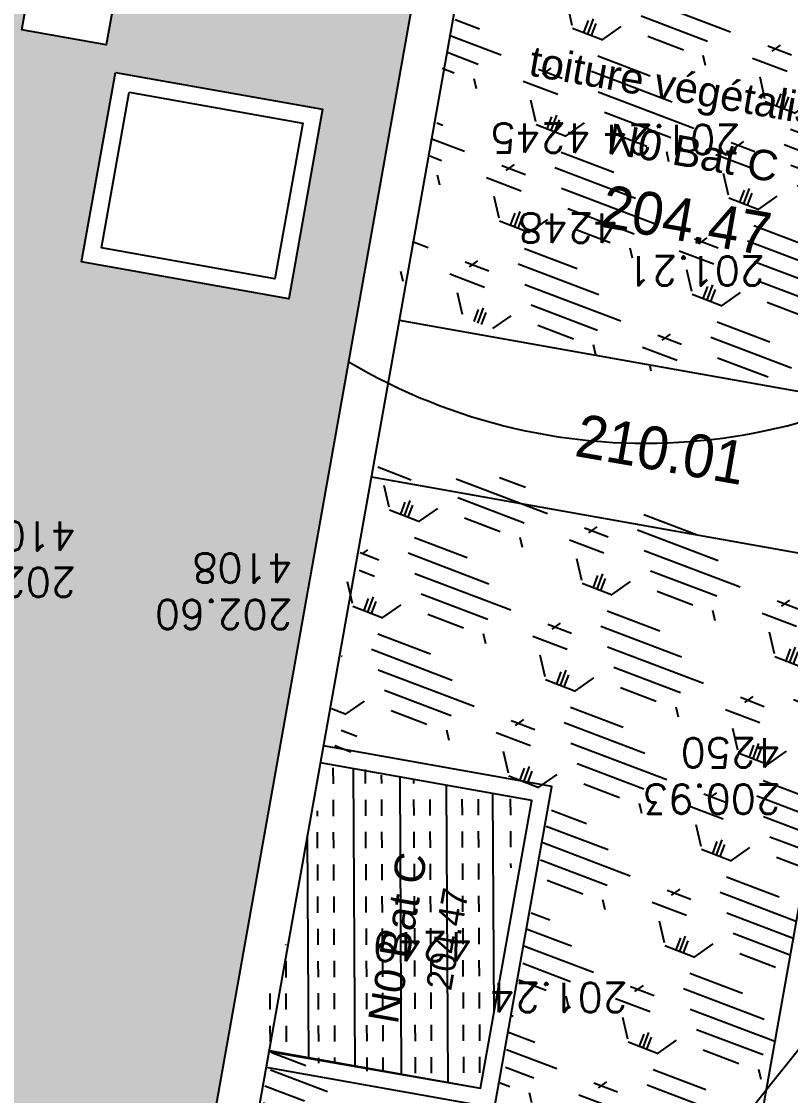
# Model space of a CAD drawing. Extents: x -594 to 29166, y -5797 to 14313.
# Drawn here: x 12190 to 13085, y -1948 to -697 of the extents above; entities that cross this region are included whole.
import ezdxf
from ezdxf.enums import TextEntityAlignment as Align
from ezdxf.lldxf.tags import DXFTag

# ---------------------------------------------------------------- set-up
doc = ezdxf.new("R2010")
doc.units = 0
doc.linetypes.add('Style de ligne -15', pattern=[2.0832800000000002, 1.25, -0.41656, 0.1388600000000001, -0.2778600000000001])
for name, color, linetype in [('A SITE', 252, 'Continuous'), ('DWG_280-140115-P - Général', 252, 'Continuous'), ('Fond topo - Z_500', 252, 'Continuous'), ('prlm-VRD', 252, 'Continuous'), ('SA - bât C', 252, 'Continuous'), ('SA - béton balayé', 252, 'Continuous'), ('SA - couvre sol', 252, 'Continuous'), ('SA - EBC', 252, 'Continuous'), ('SA - ECL-réso', 252, 'Eclairage public'), ('SA - platelage bois', 252, 'Continuous'), ('SA - végétation basse', 252, 'Continuous')]:
    doc.layers.add(name, color=color, linetype=linetype)
for name, color, linetype, plot in [('Fond topo - N', 252, 'Continuous', False), ('Fond topo - NCACHE', 252, 'Continuous', False), ('Fond topo - ZCACHE', 252, 'Continuous', False)]:
    doc.layers.add(name, color=color, linetype=linetype, plot=plot)
doc.layers.add('Fond topo - P', color=252, linetype='Continuous', lineweight=50)
doc.styles.add('Arial', font='arial.ttf')
doc.styles.add('Lignes', font='arial.ttf', dxfattribs={"height": 0.35})
doc.styles.add('SIMPLEX', font='simplex_.ttf', dxfattribs={"height": 1.25})
tags = doc.linetypes.add('Eclairage public', pattern='A,5,-0.25,["ECL",Lignes,S=1,R=0,X=0,Y=-0.18],-1.25', length=6.5).pattern_tags.tags
tags[15:16] = [DXFTag(74, 4), DXFTag(75, 0), DXFTag(340, '0'), DXFTag(46, 0.0), DXFTag(50, 0.0), DXFTag(44, 0.0), DXFTag(45, 0.0)]
tags[4:5] = [DXFTag(74, 4), DXFTag(75, 0), DXFTag(340, '0'), DXFTag(46, 0.0), DXFTag(50, 0.0), DXFTag(44, 0.0), DXFTag(45, 0.0)]
tags = doc.linetypes.add('STYLE_15', pattern=[0.8333119936287403, 0.5, -0.1666239947080612, 0.05554400011897087, -0.1111439988017082]).pattern_tags.tags
tags[10:11] = [DXFTag(74, 4), DXFTag(75, 0), DXFTag(340, '0'), DXFTag(46, 0.0), DXFTag(50, 0.0), DXFTag(44, 0.0), DXFTag(45, 0.0)]
tags[8:9] = [DXFTag(74, 4), DXFTag(75, 0), DXFTag(340, '0'), DXFTag(46, 0.0), DXFTag(50, 0.0), DXFTag(44, 0.0), DXFTag(45, 0.0)]
tags[6:7] = [DXFTag(74, 4), DXFTag(75, 0), DXFTag(340, '0'), DXFTag(46, 0.0), DXFTag(50, 0.0), DXFTag(44, 0.0), DXFTag(45, 0.0)]
tags[4:5] = [DXFTag(74, 4), DXFTag(75, 0), DXFTag(340, '0'), DXFTag(46, 0.0), DXFTag(50, 0.0), DXFTag(44, 0.0), DXFTag(45, 0.0)]
pattern_1 = [(339.1715360744705, (-355966725.0913794, -417896002.4038396), (42.66856022636761, 112.1578994106472), [37.50000056250001, -202.5000030375]), (69.17153607447052, (-355966711.9478756, -417896007.4040615), (-224.3157988212943, 85.33712045273523), [15.000000225, -105.000001575]), (69.17153607447052, (-355966703.1855397, -417896010.7375428), (-224.3157988212943, 85.33712045273523), [15.000000225, -105.000001575]), (69.17153607447052, (-355966707.5667076, -417896009.0708022), (-224.3157988212943, 85.33712045273523), [18.75000028125, -101.25000151875]), (102.8616036044705, (-355966716.3290473, -417896005.7373195), (-138.9786783228097, 309.6529187307753), [12.00000018, -420.7461593111921]), (35.48146854447052, (-355966698.8043811, -417896012.4042799), (42.66856026819347, 112.15789949691), [12.00000018, -420.7461593111923]), (35.48146854447052, (-355966690.0420359, -417896015.7377647), (42.66856026819347, 112.15789949691), [26.00000039, -406.6661590999923]), (102.8616036044705, (-355966725.0913794, -417896002.4038396), (-138.9786783228097, 309.6529187307753), [26.00000038999999, -406.6661590999921]), (339.1715360744705, (-355966637.5841588, -417896011.6212647), (42.66856022636761, 112.1578994106472), [44.42455106636826, -195.5754525336318]), (339.1715360744705, (-355966645.2927315, -417895987.8252255), (42.66856022636761, 112.1578994106472), [82.81008944215132, -56.09585564143782, 43.07431864611477, -58.01973967029609]), (339.1715360744705, (-355966652.8536296, -417895964.0853666), (42.66856022636761, 112.1578994106472), [119.4799495921992, -46.28746189431192, 29.47870124218051, -44.75389087130836]), (339.1715360744705, (-355966660.4874305, -417895940.3177731), (42.66856022636761, 112.1578994106472), [100.4611429069171, -139.5388606930829]), (339.1715360744705, (-355966653.2864798, -417895922.1938078), (42.66856022636761, 112.1578994106472), [65.56973938354609, -174.4302642164539])]

# ---------------------------------------------------------------- blocks, each defined once
blk = doc.blocks.new('A 90.PTOPO')
at = {"layer": 'Fond topo - NCACHE', "style": 'SIMPLEX'}
blk.add_attdef('MAT', text='', height=0.34, dxfattribs=at).set_placement((0.09999999986030161, -0.09999999962747097), align=Align.TOP_LEFT)
at = {"layer": 'Fond topo - ZCACHE', "style": 'SIMPLEX'}
blk.add_attdef('ALT', (0.09999999986030161, 0.09999999962747097), '', height=0.34, dxfattribs=at)
blk = doc.blocks.new('A$C380262B1')
at = {"layer": 'SA - béton balayé'}
h = blk.add_hatch(dxfattribs=at)
h.set_pattern_fill('BETON_BALAYE', color=256, scale=50, angle=-20.82846392552948, style=0, pattern_type=2)
h.set_pattern_definition([(339.1715360744705, (-355966725.0913794, -417896002.4038396), (120.5899727452301, 7.619611099305162), [750, -100, 250, -50]), (339.1715360744705, (-355966654.0479279, -417896002.6831044), (-23.08696394935313, 79.93273481872912), [150, -16.5, 300, -37.5]), (339.1715360744705, (-355966686.6133692, -417895971.5705341), (254.9204179624569, -61.13779932125717), [400, -70, 200, -50])])
h.paths.add_polyline_path([(1873.113977955654, -1045.302820485085), (1723.694125330076, -1045.058329775929), (1723.307328578085, -925.0544283539057), (2345.532266516238, -924.7764729894698), (2345.145130297169, -964.4988502375782), (3017.950370302424, -1034.733838774264), (4386.429105047137, -1035.296649020165, 0.4554572218905719), (4485.51508099772, -921.50833401829, -0.01964105558483272), (4467.221169918776, -749.9391863122582), (4481.542929168791, 248.8766504451632, 0.1673816827692034), (4271.636023558676, 941.6985101997852, -0.1543094570110363), (3947.719518048689, 1816.496034897864), (3948.121993010864, 2223.469870258123), (4228.121712291613, 2223.073383234441), (4227.560372790322, 1826.65438670665, 0.1545072172811908), (4495.384320942685, 1110.103053227067, -0.1683812778433724), (4761.346017243341, 238.37751140818), (4744.886533962563, -628.3880593255162, 0.0517561400087343), (4870.208288822323, -1347.367929667234, 0.07683847701793518), (5066.27194066532, -1775.590235739946, 0.01799232693758742), (5358.835439849645, -2186.503778491169), (5613.365647150204, -2444.26066800952), (5515.134513610974, -2706.88981320709, -0.1699699658030997), (4566.215102141723, -1299.586025625467, 0.3336449647308316), (4374.211731227115, -1155.291634611785), (3011.679256986827, -1154.731269739568), (2987.463968060911, -1152.203405182809), (2588.298533950001, -2690.259298682213), (2395.835024816915, -3771.221282333136, 0.4142135626327677), (2476.75752537325, -3887.20209505409), (2969.033070793375, -3974.850948899984), (2947.999150305986, -4092.993126623333), (2455.722538055852, -4005.344082973897, -0.4142135620652547), (2277.693036897108, -3750.186295062304), (2470.928195118904, -2664.89038169384), (2866.758767655119, -1139.602836966515)])
at = {"layer": 'SA - couvre sol'}
h = blk.add_hatch(dxfattribs=at)
h.set_pattern_fill('PELOUSE6', color=256, scale=20.0000003, angle=-20.82846392552948, style=0, pattern_type=2)
h.set_pattern_definition(pattern_1)
h.paths.add_polyline_path([(4535.10444550775, -4308.967474475503), (5104.138667369261, -4410.377801023424), (5391.343237319961, -2798.813824355602), (5088.335265498608, -2744.813315942883), (4961.318109976128, -3457.456748653203), (4695.32707137987, -3410.053205955774)])
h = blk.add_hatch(dxfattribs=at)
h.set_pattern_fill('PELOUSE6', color=256, scale=20.0000003, angle=-20.82846392552948, style=0, pattern_type=2)
h.set_pattern_definition(pattern_1)
h.paths.add_polyline_path([(2947.999150305986, -4092.993126623333), (2936.362748080865, -4158.242208324373), (2444.104465143755, -4070.596428122371), (2315.87956151925, -4790.765393618494), (2119.830640451983, -5891.864669974893), (2023.418865306303, -6433.356739021838), (2427.934006135911, -7013.332945294678), (3102.296586101875, -7133.524700440466), (3190.037538856268, -6641.265465784818), (3367.24542803131, -6672.846536245197), (3266.693950397894, -7237.06102669239), (3891.849044663832, -7348.473097197711), (3955.41880717501, -6992.292352579534), (4672.031081886962, -7120.003273896873), (4511.415983177722, -8021.247663535178), (4403.616972221062, -8002.036283165216), (3647.6006929297, -7873.260352574289), (2770.282612508163, -7696.298380196095), (2214.015124412253, -7586.897359788418), (1694.644404808059, -7482.722857967019), (1815.697116916999, -6995.963569357991), (1612.901483802125, -6439.039493352175), (1633.399793086573, -6242.611037380993), (1685.936023434624, -5942.71459588781), (1831.971148308367, -5152.403207495809), (2063.245100202039, -3780.101615469903), (2277.693036384881, -3750.1862982288, 0.4317685924246285), (2475.374749395996, -4008.843126893044)])
h = blk.add_hatch(dxfattribs=at)
h.set_pattern_fill('PELOUSE6', color=256, scale=20.0000003, angle=-20.82846392552948, style=0, pattern_type=2)
h.set_pattern_definition(pattern_1)
h.paths.add_polyline_path([(4502.609852002934, -4491.301329154521), (5071.644073957577, -4592.71165560931), (4631.579187745228, -7062.006340548396), (4062.640154035762, -6960.612978227437), (4095.951773226261, -6773.582280334085), (4361.683464283124, -6820.911157410592), (4473.971350910142, -6190.840705204755), (4208.172955131158, -6143.471494223922), (4218.700365861878, -6084.402266889811), (4484.691404318437, -6131.805809680372), (4575.925608025864, -5619.871907588094), (4309.938237071037, -5572.467219084501), (4380.121286539361, -5178.670627065003), (4645.922158611938, -5226.040144730359), (4712.593307578936, -4851.934600900859), (4446.797614777461, -4804.564073495567)])
at = {"layer": 'SA - EBC'}
h = blk.add_hatch(dxfattribs=at)
h.set_pattern_fill('_USER', color=256, scale=75, angle=-335.8284639255295, style=0, pattern_type=0)
h.set_pattern_definition([(24.17153607447054, (-355966725.0913794, -417896002.4038396), (-30.71023888770651, 68.42427367140989), [])])
h.paths.add_polyline_path([(9533.967289561406, -8391.022676602006), (7823.560263682157, -8197.032719478011), (7677.26634000428, -8624.200356937945), (6795.644808141515, -8561.406107898802), (5968.179506575689, -8295.55842038244), (5307.727831928059, -7899.99740216881, -0.3248648439675891), (5215.66356504336, -6186.960641667247, -0.2814891280233847), (6034.588919347152, -5793.906059488654), (6977.488194359466, -5966.359615046531, 0.1695292869953866), (8622.524935239926, -5863.042801246047, 0.3340686001642133), (8902.106720628217, -5382.998490706086, 0.09326601099187866), (8620.675744628534, -4484.154293872416, 0.153138720952933), (7983.041431754827, -3856.574170198292), (6774.001917056739, -3250.65084323287), (5737.27900213562, -2651.023222506046, -0.1642525569746835), (4858.435642998666, -1650.659172795713), (4817.150435736403, -1198.612694069743), (4848.756969021633, -647.3217743448913), (5422.659926814958, 1808.548009581864, 0.4390366150430304), (6435.564773995429, 2874.098786618561, -0.09336270403907257), (6508.739385334775, 3486.828686110675, 0.1042719612268155), (6540.439700800925, 3811.755312792957), (6460.564939025789, 4655.403570830822), (7373.38954936713, 4920.791836176068), (7554.008261486888, 4259.8578767851), (7298.873095074669, 4188.137014396489), (7509.021686343476, 3441.03382807225, -0.2009829630450486), (7456.712778378278, 3016.095944307745), (7105.68882166408, 2168.347155954689), (7082.51023539342, 1970.99042609334), (7207.488740049303, 1059.89730162546), (7767.198439734057, -779.9824859946966), (8823.304629139602, -984.4878826290369, 0.1214178809896852), (9894.772318005562, -3098.331943433732, 0.01018302281994621), (10254.53238859773, -3499.40192066133), (9617.819940159097, -3345.007801242173), (9300.242931814864, -4358.367580920458), (9996.567213023081, -4620.499769318849), (9784.691719617695, -7276.41688529402), (9646.94292745553, -8212.627615593374)])
at = {"layer": 'SA - platelage bois'}
h = blk.add_hatch(dxfattribs=at)
h.set_pattern_fill('PASSERELLE', color=256, scale=150, angle=-89.67846239965056, style=0, pattern_type=2)
h.set_pattern_definition([(270.3215376003494, (-355966725.0913794, -417896002.4038396), (56.24911425306319, 0.3156671440656122), []), (270.3215376003494, (-355966706.3416747, -417896002.2986172), (56.24911425306319, 0.3156671440656122), [18.74999999999998, -18.74999999999998]), (270.3215376003494, (-355966687.5919699, -417896002.1933949), (56.24911425306319, 0.3156671440656122), [18.74999999999998, -18.74999999999998])])
edge = h.paths.add_edge_path()
edge.add_line((4383.575929421932, -5160.37510484457), (4629.741400992498, -5202.841371390969))
edge.add_line((4629.741400992498, -5202.841371390969), (4689.394557243213, -4868.115229532123))
edge.add_line((4689.394557243213, -4868.115229532123), (4443.285797722638, -4824.255003314465))
at = {"layer": 'SA - végétation basse'}
h = blk.add_hatch(dxfattribs=at)
h.set_pattern_fill('PELOUSE3', color=256, scale=30.0000012, angle=-20.82846392552948, style=0, pattern_type=2)
h.set_pattern_definition([(53.64742507447051, (-355966725.0913794, -417896002.4038396), (25.90557404612839, 279.0231308899995), [45.00000180000001, -235.2231349089251]), (53.64742507447051, (-355966622.9912696, -417895944.9532638), (25.90557404612839, 279.0231308899995), [45.00000180000001, -235.2231349089251]), (53.64742507447051, (-355966520.8911597, -417895887.5026879), (25.90557404612839, 279.0231308899995), [45.00000180000001, -235.2231349089251]), (84.69564707447051, (-355966725.0913794, -417896002.4038396), (-140.1973778235696, 53.33570164548996), [30.0000012, -250.223135508925]), (84.69564707447051, (-355966622.9912696, -417895944.9532638), (-140.1973778235696, 53.33570164548996), [30.0000012, -250.223135508925]), (84.69564707447051, (-355966520.8911597, -417895887.5026879), (-140.1973778235696, 53.33570164548996), [30.0000012, -250.223135508925]), (339.1715360744705, (-355966713.1822383, -417895996.5797812), (102.1001098539328, 57.45057585276996), [0, -150.000006]), (339.1715360744705, (-355966690.0264062, -417895992.8067606), (102.1001098539328, 57.45057585276996), [0, -150.000006]), (339.1715360744705, (-355966689.8230258, -417895975.583523), (102.1001098539328, 57.45057585276996), [0, -150.000006]), (339.1715360744705, (-355966667.4345751, -417895981.7416531), (102.1001098539328, 57.45057585276996), [0, -150.000006]), (339.1715360744705, (-355966667.4774275, -417895943.195383), (102.1001098539328, 57.45057585276996), [0, -150.000006]), (339.1715360744705, (-355966702.8836706, -417895964.7505906), (102.1001098539328, 57.45057585276996), [0, -150.000006]), (339.1715360744705, (-355966702.2829356, -417895958.2611007), (102.1001098539328, 57.45057585276996), [0, -150.000006]), (339.1715360744705, (-355966697.5441572, -417895931.7570084), (102.1001098539328, 57.45057585276996), [0, -150.000006]), (339.1715360744705, (-355966737.8127766, -417895991.9278612), (102.1001098539328, 57.45057585276996), [0, -150.000006]), (339.1715360744705, (-355966734.0439305, -417895977.6338269), (102.1001098539328, 57.45057585276996), [0, -150.000006]), (339.1715360744705, (-355966751.1803502, -417895988.4151785), (102.1001098539328, 57.45057585276996), [0, -150.000006]), (339.1715360744705, (-355966746.2589115, -417895966.6957147), (102.1001098539328, 57.45057585276996), [0, -150.000006]), (339.1715360744705, (-355966731.9516711, -417895957.2004339), (102.1001098539328, 57.45057585276996), [0, -150.000006]), (339.1715360744705, (-355966730.7826623, -417895942.7037272), (102.1001098539328, 57.45057585276996), [0, -150.000006]), (339.1715360744705, (-355966735.6028003, -417895921.9965949), (102.1001098539328, 57.45057585276996), [0, -150.000006]), (339.1715360744705, (-355966711.9952764, -417895945.1487683), (102.1001098539328, 57.45057585276996), [0, -150.000006]), (339.1715360744705, (-355966757.7047738, -417895945.8303224), (102.1001098539328, 57.45057585276996), [0, -150.000006]), (339.1715360744705, (-355966771.721233, -417895970.3808718), (102.1001098539328, 57.45057585276996), [0, -150.000006]), (339.1715360744705, (-355966749.1842839, -417896002.5399915), (102.1001098539328, 57.45057585276996), [0, -150.000006]), (339.1715360744705, (-355966733.1895816, -417896014.9160342), (102.1001098539328, 57.45057585276996), [0, -150.000006]), (339.1715360744705, (-355966751.1997662, -417896025.3617671), (102.1001098539328, 57.45057585276996), [0, -150.000006]), (339.1715360744705, (-355966706.0129958, -417896040.9795207), (102.1001098539328, 57.45057585276996), [0, -150.000006]), (339.1715360744705, (-355966717.181097, -417896012.3558841), (102.1001098539328, 57.45057585276996), [0, -150.000006]), (339.1715360744705, (-355966698.3883775, -417896014.7869055), (102.1001098539328, 57.45057585276996), [0, -150.000006])])
h.paths.add_polyline_path([(4204.591882647946, -4020.385989639908), (4525.569872651249, -4077.58928835392), (4773.199090408161, -2688.143505528569), (4087.082431279123, -2565.867354627699), (4140.545228263363, -2261.80804502219), (3349.868154944852, -2121.050739474595), (2615.759650291875, -6244.351362064481), (3467.350455420092, -6396.117456723005), (3429.371396126226, -6609.225778002292), (4054.521772405133, -6720.636834297329), (4525.569872651249, -4077.58928835392), (4445.858690189198, -4063.383508753031), (4406.537392083555, -4284.023409150541), (4165.270549850538, -4241.026084404439), (4204.591882647946, -4020.385989639908), (4194.02498556301, -3988.223315775394), (4095.57615830563, -3970.678276754916), (4113.121197419241, -3872.229449264705), (4211.570024769753, -3889.774488471448), (4194.02498556301, -3988.223315775394)])
at = {"layer": 'DWG_280-140115-P - Général', "linetype": 'STYLE_15', "ltscale": 10, "elevation": 1e-07, "flags": 128}
for points in [[(3021.57010990195, -8145.867266133428, -0.06895872050302425), (6235.28967932798, -3756.488723866642, -0.008807822459316559), (10257.93705312535, 602.650766633451, -0.04520462568320733), (14397.25473853759, 4625.921016000211)], [(3183.863145206124, -8029.472286626697, -0.06402224317722395), (6209.414131427184, -3981.190984882414, -0.008807822459316559), (10232.06150527112, 377.9485056176782, -0.04520462568320733), (14371.37919068336, 4401.218755077571)], [(3210.571503592655, -8360.037511121482, -0.06701638499415095), (6351.068271277472, -4105.283255595714, -0.008807822459459397), (10373.71564516798, 253.8562349975109, -0.04520462568242076), (14513.03333048709, 4277.126484271139)]]:
    blk.add_lwpolyline(points, format="xyb", dxfattribs=at)
at = {"layer": 'SA - bât C', "ltscale": 50.79999923706055, "elevation": 1e-07, "flags": 128}
blk.add_lwpolyline([(2557.771102199331, -6284.804750606418), (3309.406229713932, -2063.061548396945), (4198.430097615346, -2221.326671168208), (4144.965679524466, -2525.395200308412), (4831.196346366778, -2647.691668849438), (4094.97334365733, -6778.633709996939), (3371.374462824315, -6649.677672050893), (3409.353522118181, -6436.569350771606), (2557.771165715531, -6284.804761875421)], dxfattribs=at)
for points in [[(2615.759650291875, -6244.351362064481), (3349.868154944852, -2121.050739474595), (4140.545228263363, -2261.80804502219), (4087.082431279123, -2565.867354627699), (4773.199090408161, -2688.143505528569), (4054.521772405133, -6720.636834297329), (3429.371396126226, -6609.225778002292), (3467.350455420092, -6396.117456723005)], [(4113.121197419241, -3872.229449264705), (4211.570024769753, -3889.774488471448), (4194.02498556301, -3988.223315775394), (4095.57615830563, -3970.678276754916)], [(4204.591929772869, -4020.385725609958), (4445.85877195932, -4063.383050262928), (4406.537392083555, -4284.023409150541), (4165.270549850538, -4241.026084404439)], [(4220.772687392309, -4043.584498949349), (4422.659998666495, -4079.563807975501), (4390.356634510681, -4260.82463581115), (4188.469323189929, -4224.845326691866)]]:
    blk.add_lwpolyline(points, close=True, dxfattribs=at)
at = {"layer": 'SA - bât C', "elevation": 1e-07, "flags": 128}
for points in [[(4535.10444550775, -4308.967474475503), (5201.61894201301, -4427.750229649246)], [(4502.624850021675, -4491.304001957178), (5169.124348508194, -4610.084084421396)], [(4062.640154035762, -6960.612978227437), (4631.579187745228, -7062.006340548396), (5071.644073957577, -4592.71165560931)], [(4380.121286539361, -5178.670627065003), (4645.922158611938, -5226.040144730359), (4712.593307578936, -4851.934600900859), (4446.795222209767, -4804.563647136092)], [(4383.630446763709, -5158.980754110962), (4629.741400992498, -5202.841371390969), (4689.394557243213, -4868.115229532123), (4443.286085361615, -4824.25338961184)]]:
    blk.add_lwpolyline(points, dxfattribs=at)
at = {"layer": 'SA - ECL-réso', "ltscale": 0.75, "elevation": 1e-07, "flags": 128}
blk.add_lwpolyline([(4475.806165765971, -4356.813094392419, 0.3171359786090431), (5251.956219831482, -4297.42011372, 0.4482026657102975), (5708.295997418463, -4095.439972914755, 0.2756575887683858), (6222.552094003186, -4190.346811246127, 0.2534110022030263), (6122.039793571457, -4754.93375658989, 0.2930143412481323), (5719.963145582005, -5069.352244026959, -0.3139271967699225), (5161.110510630533, -4813.88223990798)], format="xyb", dxfattribs=at)
at = {"layer": 'SA - platelage bois', "elevation": 1e-07, "flags": 128}
blk.add_lwpolyline([(4383.575929421932, -5160.37510484457), (4629.741400992498, -5202.841371390969), (4689.394557243213, -4868.115229532123), (4443.285797722638, -4824.255003314465)], dxfattribs=at)
at = {"layer": 'Fond topo - P', "ltscale": 2}
ref = blk.add_blockref('A 90.PTOPO', (4768.050511460751, -4123.916252236813), dxfattribs=dict(at, xscale=100, yscale=100, zscale=100, rotation=179.9607580165254))
ref.add_attrib('MAT', '4245', dxfattribs={"layer": 'Fond topo - N', "color": 0, "ltscale": 2, "height": 34, "rotation": 179.9607579854925, "style": 'SIMPLEX'}).set_placement((4758.057362865657, -4113.909405469894), align=Align.TOP_LEFT)
ref.add_attrib('ALT', '201.24', (4932.163364905864, -4081.59715179354), dxfattribs={"layer": 'Fond topo - Z_500', "color": 0, "ltscale": 2, "height": 34, "rotation": 179.9607579854925, "style": 'SIMPLEX'})
ref = blk.add_blockref('A 90.PTOPO', (4799.92305948399, -4228.706337884068), dxfattribs=dict(at, xscale=100, yscale=100, zscale=100, rotation=179.9607580165254))
ref.add_attrib('MAT', '4248', dxfattribs={"layer": 'Fond topo - N', "color": 0, "ltscale": 2, "height": 34, "rotation": 179.9607579854925, "style": 'SIMPLEX'}).set_placement((4789.929910888895, -4218.699491396546), align=Align.TOP_LEFT)
ref.add_attrib('ALT', '201.21', (4960.698752524331, -4234.589405171573), dxfattribs={"layer": 'Fond topo - Z_500', "color": 0, "ltscale": 2, "height": 34, "rotation": 179.9607579854925, "style": 'SIMPLEX'})
ref = blk.add_blockref('A 90.PTOPO', (4168.72781869024, -4587.165198847651), dxfattribs=dict(at, xscale=100, yscale=100, zscale=100, rotation=179.9607580165254))
ref.add_attrib('MAT', '4107', dxfattribs={"layer": 'Fond topo - N', "color": 0, "ltscale": 2, "height": 34, "rotation": 179.9607579854925, "style": 'SIMPLEX'}).set_placement((4158.734670095146, -4577.158352080733), align=Align.TOP_LEFT)
ref.add_attrib('ALT', '202.82', (4158.720972016454, -4597.158347349614), dxfattribs={"layer": 'Fond topo - Z_500', "color": 0, "ltscale": 2, "height": 34, "rotation": 179.9607579854925, "style": 'SIMPLEX'})
ref = blk.add_blockref('A 90.PTOPO', (4420.940325548872, -4624.524497240782), dxfattribs=dict(at, xscale=100, yscale=100, zscale=100, rotation=179.9607580165254))
ref.add_attrib('MAT', '4108', dxfattribs={"layer": 'Fond topo - N', "color": 0, "ltscale": 2, "height": 34, "rotation": 179.9607579854925, "style": 'SIMPLEX'}).set_placement((4410.947176953778, -4614.517650473863), align=Align.TOP_LEFT)
ref.add_attrib('ALT', '202.60', (4410.933478875086, -4634.517645835876), dxfattribs={"layer": 'Fond topo - Z_500', "color": 0, "ltscale": 2, "height": 34, "rotation": 179.9607579854925, "style": 'SIMPLEX'})
ref = blk.add_blockref('A 90.PTOPO', (4989.354499103501, -4839.541205950081), dxfattribs=dict(at, xscale=100, yscale=100, zscale=100, rotation=179.9607580165254))
ref.add_attrib('MAT', '4250', dxfattribs={"layer": 'Fond topo - N', "color": 0, "ltscale": 2, "height": 34, "rotation": 179.9607579854925, "style": 'SIMPLEX'}).set_placement((4979.361350508407, -4829.534359462559), align=Align.TOP_LEFT)
ref.add_attrib('ALT', '200.93', (4979.347652429715, -4849.534354545176), dxfattribs={"layer": 'Fond topo - Z_500', "color": 0, "ltscale": 2, "height": 34, "rotation": 179.9607579854925, "style": 'SIMPLEX'})
ref = blk.add_blockref('A 90.PTOPO', (4630.092494096607, -5065.252673905343), dxfattribs=dict(at, xscale=100, yscale=100, zscale=100, rotation=179.9607580165254))
ref.add_attrib('MAT', '4249', dxfattribs={"layer": 'Fond topo - N', "color": 0, "ltscale": 2, "height": 34, "rotation": 179.9607579854925, "style": 'SIMPLEX'}).set_placement((4620.099345548078, -5055.245827138424), align=Align.TOP_LEFT)
ref.add_attrib('ALT', '201.24', (4801.109527843073, -5080.428208969533), dxfattribs={"layer": 'Fond topo - Z_500', "color": 0, "ltscale": 2, "height": 34, "rotation": 179.9607579854925, "style": 'SIMPLEX'})
at = {"layer": 'SA - bât C', "style": 'Arial'}
for s, height, rotation, width, p in [('toiture végétalisée', 35.3535699, 350.0881177754265, 0.9779999852180481, (4684.465075982735, -4023.810727149248)), ('204.47', 50, 350.0881177754265, 0.9273999929428101, (4767.361709428951, -4199.825796019286)), ('210.01', 50, 350.0881177754265, 0.9273999929428101, (4737.924006581306, -4466.725041717291)), ('204.47', 30, 80.08811777657468, 0.9273999929428101, (4595.484274765477, -5090.518730320036))]:
    blk.add_text(s, height=height, rotation=rotation, dxfattribs=dict(at, width=width)).set_placement(p)
for rotation, p in [(350.0881177754265, (4775.492509827018, -4114.071308448911)), (80.08811777657468, (4533.243066212162, -5129.650447517633))]:
    blk.add_text('N0 Bat C', height=35.3535699, rotation=rotation, dxfattribs=at).set_placement(p)

msp = doc.modelspace()

# ---------------------------------------------------------------- linework, layer by layer
at = {"layer": 'A SITE', "linetype": 'Style de ligne -15', "lineweight": 50, "ltscale": 25.4}
msp.add_open_spline([(4176.460323989, 5442.268083721201), (4369.671814654253, 5480.305082514233), (4562.883305319505, 5518.342081307264), (4903.035870079556, 5519.770962749722), (5243.188434839607, 5521.199844192178), (5979.862232432676, 5524.644192387673), (6716.536030025745, 5528.088540583168), (7278.196035443951, 5527.680984529125), (7839.856040862154, 5527.273428475082), (8021.33605249903, 5527.04436151977), (8202.816064135908, 5526.815294564457), (8808.175518535207, 5525.355672830381), (9413.534972934507, 5523.896051096305), (10716.35055125782, 5525.292875773189), (12019.16612958114, 5526.689700450073), (12242.59736941556, 5526.219074095052), (12466.02860924998, 5525.748447740031), (12816.58825669966, 5520.962446153984), (13167.14790414932, 5516.176444567938), (13202.67334411069, 5616.323253230989), (13238.19878407206, 5716.470061894041), (13267.88797985007, 5802.201202280354), (13297.57717562809, 5887.932342666667), (13327.26637146807, 5973.663483182873), (13356.95556730804, 6059.39462369908), (13408.40586833479, 6207.963585019167), (13459.85616936153, 6356.532546339254), (13477.00626972637, 6406.055533505653), (13494.1563700912, 6455.578520672052), (13528.56424594086, 6560.211756405557), (13562.97212179051, 6664.844992139062), (13573.34426940263, 6696.386357049848), (13583.71641701474, 6727.927721960633), (13599.14459516289, 6774.844311820367), (13614.57277331104, 6821.7609016801), (13678.89845151418, 7117.445058481407), (13743.22412971732, 7413.129215282714), (13957.44417426001, 7453.649993311512), (14171.6642188027, 7494.17077134031), (14164.33110006091, 7534.454284825461), (14156.99798131911, 7574.737798310613), (14190.69856097776, 7584.1885789299), (14224.3991406364, 7593.639359549188), (14227.54598275065, 7586.876309721521), (14230.6928248649, 7580.113259893854), (14293.31613396937, 7599.075882379029), (14355.93944307384, 7618.038504864206), (14360.33627129155, 7603.518153668139), (14364.73309950925, 7588.997802472074), (14537.19463817218, 7591.452871283189), (14709.72105367121, 7640.318572682433), (14664.80085229129, 7789.364483691123), (14619.88065091136, 7938.410394699813), (15047.10136485209, 8062.384212492531), (15474.32207879282, 8186.35803028525), (15686.72011032906, 8247.99634733282), (15899.1181418653, 8309.634664380394), (15904.18095425764, 8311.16615035549), (15909.24376664999, 8312.697636330588), (15908.24632720474, 8315.994988719141), (15907.24888775948, 8319.292341107695), (17672.66370066847, 8849.18489157519), (19438.07851357746, 9379.077442042686), (19648.94625719312, 9442.84166650947), (19859.81400080878, 9506.605890976254), (20255.34999765514, 9309.740046358256), (20650.88599450151, 9112.87420174026), (20960.83037043088, 8222.925854629979), (21270.77474636025, 7332.977507519699), (21180.20482578994, 7304.155253916865), (21089.63490521962, 7275.333000314032), (21163.08192130905, 7017.583632131451), (21236.52893739848, 6759.834263948869), (21251.59096196499, 6763.900398713808), (21266.65298653151, 6767.966533478745), (21275.66331628615, 6734.589920389879), (21284.67364604079, 6701.213307301014), (21269.90174220742, 6697.225493309333), (21255.12983837404, 6693.237679317652), (21270.02909754186, 6638.046934804524), (21284.92835670968, 6582.856190291396), (21291.18791271421, 6584.546016145794), (21297.44746871873, 6586.235842000193), (21305.99505503359, 6495.045994312171), (21402.88127022713, 6506.77370062368), (21487.34614140726, 6527.117243858374), (21571.8110125874, 6547.460787093069), (21569.54090915693, 6559.077459708715), (21567.27080572647, 6570.694132324361), (21604.9826147757, 6578.638180696444), (21642.69442382495, 6586.582229068526), (21649.99092684802, 6549.24424479024), (21657.28742987109, 6511.906260511954), (21652.49321263043, 6510.896351562153), (21647.69899538977, 6509.88644261235), (21807.59759874861, 5746.171790918018), (21967.49620210746, 4982.457139223686), (21977.29087856582, 4938.619647976331), (21987.08555502418, 4894.782156728977), (22015.77968985148, 4743.897667099305), (22044.47382467878, 4593.013177469635), (22063.49845796792, 4473.15386370534), (22082.52309125707, 4353.294549941044), (22101.17758034708, 4237.725041504161), (22119.8320694371, 4122.155533067276), (22124.34521501322, 4087.383801149612), (22128.85836058934, 4052.612069231947), (22138.67043277023, 3933.294823616047), (22148.48250495112, 3813.977578000148), (22152.89930715496, 3687.239417307076), (22157.31610935879, 3560.501256614004), (22156.076484195, 3368.858372212821), (22154.83685903121, 3177.215487811639), (22152.19921093334, 3078.786779554529), (22149.56156283546, 2980.358071297419), (22145.45597761818, 2863.604543402881), (22141.35039240089, 2746.851015508344), (22132.84957172425, 2586.184714510545), (22124.3487510476, 2425.518413512747), (22087.73229281092, 1950.645502867765), (22051.11583457425, 1475.772592222784), (21993.93267188069, 847.2728484507301), (21936.74950918714, 218.7731046786765), (21915.72911809816, 183.1543716948916), (21894.70872700917, 147.5356387111067), (21213.22959377029, 141.5663173796755), (20531.75046053142, 135.5969960482442), (20529.70391122794, 160.0584829811443), (20527.65736192447, 184.5199699140445), (20322.85211202239, 176.690893984845), (20118.04686212031, 168.8618180556456), (19882.16605612223, 159.8448189737624), (19646.28525012414, 150.8278198918793), (19256.88795437214, 145.1817412266304), (18867.49065862014, 139.5356625613815), (18773.40076004949, -158.0539794890239), (18679.31086147885, -455.6436215394293), (18604.52972435834, -1398.2892427307), (18529.74858723784, -2340.934863921971), (18635.05281645298, -2777.584667182492), (18740.3570456681, -3214.234470443014), (18588.75649128179, -3295.852804806581), (18437.15593689547, -3377.471139170148), (18384.51067286626, -3407.386502780186), (18331.86540883705, -3437.301866390224), (18280.61346701965, -3484.555506740129), (18229.36152520225, -3531.809147090034), (18125.26721579346, -3688.348619902795), (18021.17290638468, -3844.888092715555), (17973.14358509049, -3961.195121001385), (17925.1142637963, -4077.502149287216), (17903.6595444782, -4188.267269896076), (17882.2048251601, -4299.032390504935), (17853.8311819437, -4428.724102620885), (17825.4575387273, -4558.415814736834), (17795.32097892486, -4816.051617467339), (17765.18441912243, -5073.687420197844), (17828.42555699479, -5320.211674328882), (17891.66669486716, -5566.73592845992), (16164.83861855822, -5333.520038808841), (14438.01054224929, -5100.304149157763), (14043.04613360993, -5030.62411782032), (13648.08172497056, -4960.944086482877), (13506.14388269963, -4936.078551666066), (13364.20604042869, -4911.213016849256), (13220.84792956359, -4883.357134984888), (13077.48981869849, -4855.501253120519), (12791.93663099906, -4799.706438058725), (12506.38344329963, -4743.911622996931), (12128.34885504419, -4679.679125337937), (11750.31426678875, -4615.446627678944), (11530.96657057306, -4571.296341279807), (11311.61887435737, -4527.14605488067), (10549.50275420606, -4375.436976027418), (9787.386634054754, -4223.727897174167), (9847.497623255429, -3981.593318758593), (9907.608612456102, -3739.45874034302), (9806.224612371345, -3461.390401503092), (9704.840612286585, -3183.322062663164), (9715.186505392605, -3083.78428544866), (9725.532398498623, -2984.246508234157), (9824.047302511954, -2441.958219058206), (9922.562206525283, -1899.669929882255), (9651.720328772337, -1701.166952330637), (9380.878451019391, -1502.663974779018), (9447.608481402609, -1104.824686992503), (9514.338511785827, -706.9853992059885), (9834.997575414756, -611.0330797781556), (10155.65663904368, -515.0807603503229), (10247.11430860766, 11.58272047775972), (10338.57197817164, 538.2462013058423), (10143.19891171326, 564.034399210519), (9947.825845254876, 589.8225971151958), (9948.480143309253, 594.7796016490087), (9949.134441363629, 599.7366061828216), (9614.749591614567, 638.6852105942904), (9280.364741865505, 677.6338150057593), (8737.858740855809, 744.5739853015723), (8195.352739846112, 811.5141555973853), (7103.907474774716, 948.2615167649813), (6012.462209703319, 1085.008877932577), (5516.206690876444, 1145.917004896744), (5019.951172049568, 1206.825131860911), (4567.056891918675, 1262.264872866837), (4114.162611787784, 1317.704613872763), (4102.179930818145, 1307.408669484968), (4090.197249848507, 1297.112725097174), (3869.943570597327, 1322.109522471705), (3649.689891346147, 1347.106319846236), (3455.220307945352, 1370.40469088167), (3260.750724544557, 1393.703061917104), (3258.524318804017, 1373.559348491966), (3256.297913063478, 1353.415635066829), (2884.9618248586, 1399.247563906887), (2513.625736653723, 1445.079492746946), (2816.188598448748, 2481.82475935111), (3118.751460243772, 3518.570025955275), (3122.582998515823, 3517.421165562354), (3126.414536787875, 3516.272305169434), (3182.802811835182, 3704.331784302535), (3239.191086882488, 3892.391263435636), (3244.935288008489, 3911.548615905299), (3250.679489134491, 3930.705968374963), (3342.692954312362, 4248.16559893286), (3434.706419490234, 4565.625229490758), (3504.836904109278, 4748.284544670305), (3574.967388728322, 4930.943859849853), (3700.502833669992, 5086.55402693077), (3826.038278611662, 5242.164194011688), (4001.249301300331, 5342.216138866444), (4176.460323989, 5442.268083721201)], degree=2, knots=[0, 0, 0, 1, 1, 2, 2, 3, 3, 4, 4, 5, 5, 6, 6, 7, 7, 8, 8, 9, 9, 10, 10, 11, 11, 12, 12, 13, 13, 14, 14, 15, 15, 16, 16, 17, 17, 18, 18, 19, 19, 20, 20, 21, 21, 22, 22, 23, 23, 24, 24, 25, 25, 26, 26, 27, 27, 28, 28, 29, 29, 30, 30, 31, 31, 32, 32, 33, 33, 34, 34, 35, 35, 36, 36, 37, 37, 38, 38, 39, 39, 40, 40, 41, 41, 42, 42, 43, 43, 44, 44, 45, 45, 46, 46, 47, 47, 48, 48, 49, 49, 50, 50, 51, 51, 52, 52, 53, 53, 54, 54, 55, 55, 56, 56, 57, 57, 58, 58, 59, 59, 60, 60, 61, 61, 62, 62, 63, 63, 64, 64, 65, 65, 66, 66, 67, 67, 68, 68, 69, 69, 70, 70, 71, 71, 72, 72, 73, 73, 74, 74, 75, 75, 76, 76, 77, 77, 78, 78, 79, 79, 80, 80, 81, 81, 82, 82, 83, 83, 84, 84, 85, 85, 86, 86, 87, 87, 88, 88, 89, 89, 90, 90, 91, 91, 92, 92, 93, 93, 94, 94, 95, 95, 96, 96, 97, 97, 98, 98, 99, 99, 100, 100, 101, 101, 102, 102, 103, 103, 104, 104, 105, 105, 106, 106, 107, 107, 108, 108, 109, 109, 110, 110, 111, 111, 112, 112, 113, 113, 114, 114, 115, 115, 115], dxfattribs=at)

# ---------------------------------------------------------------- block references
at = {"layer": 'prlm-VRD'}
msp.add_blockref('A$C380262B1', (8094.782763188872, 3263.943246462347), dxfattribs=at)

doc.saveas('drawing.dxf')
